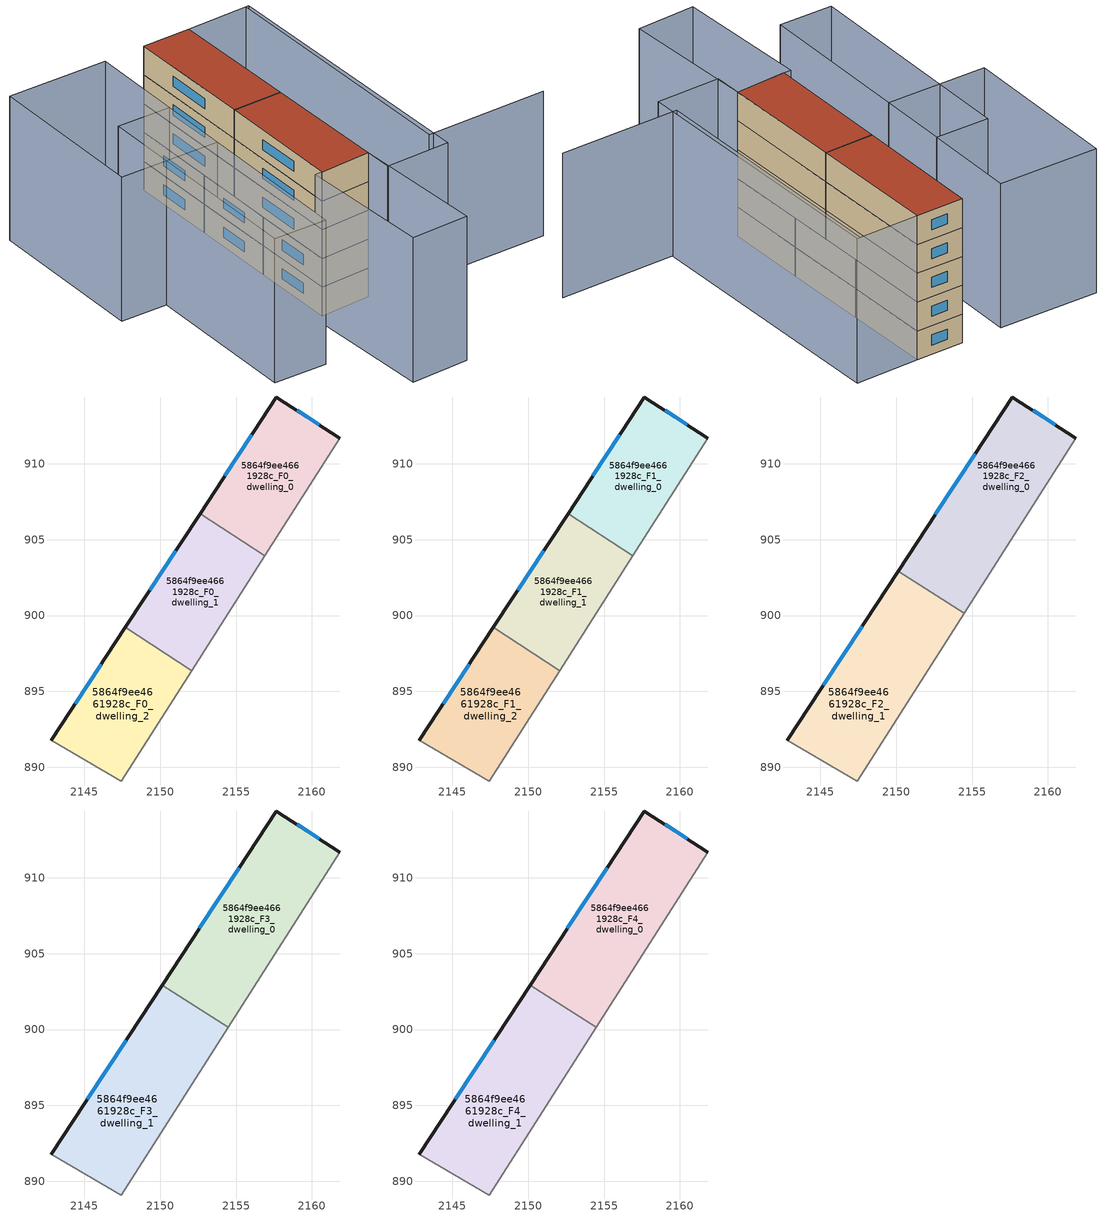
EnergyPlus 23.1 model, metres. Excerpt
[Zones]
5864f9ee4661928c_F0_dwelling_0
 floor ground (EU_floor_Construction): 2161.83,911.69 2156.9,903.95 2152.63,906.72 2157.67,914.4 z0
 wall outside (EU_wall_Construction): 2161.83,911.69 2157.67,914.4 2152.63,906.72 z0:3
 wall adiabatic (EU_wall_Construction): 2156.9,903.95 2161.83,911.69 z0:3
 wall to 5864f9ee4661928c_F0_dwelling_1 (EU_wall_Construction): 2152.63,906.72 2156.9,903.95 z0:3
 window (EU_Window_Construction): 2156.03,911.9 2154.27,909.22 / 2160.48,912.57 2159.02,913.52 z0.98:2.02
5864f9ee4661928c_F0_dwelling_1
 floor ground (EU_floor_Construction): 2156.9,903.95 2152.08,896.38 2147.71,899.22 2152.63,906.72 z0
 wall outside (EU_wall_Construction): 2152.63,906.72 2147.71,899.22 z0:3
 wall adiabatic (EU_wall_Construction): 2152.08,896.38 2156.9,903.95 z0:3
 wall to 5864f9ee4661928c_F0_dwelling_2 (EU_wall_Construction): 2147.71,899.22 2152.08,896.38 z0:3
 window (EU_Window_Construction): 2151.03,904.28 2149.31,901.66 z0.98:2.02
5864f9ee4661928c_F0_dwelling_2
 floor ground (EU_floor_Construction): 2152.08,896.38 2147.44,889.1 2142.83,891.77 2147.71,899.22 z0
 wall outside (EU_wall_Construction): 2147.71,899.22 2142.83,891.77 z0:3
 wall adiabatic (EU_wall_Construction): 2142.83,891.77 2147.44,889.1 2152.08,896.38 z0:3
 window (EU_Window_Construction): 2146.12,896.8 2144.42,894.2 z0.98:2.02
5864f9ee4661928c_F1_dwelling_0
 floor to 5864f9ee4661928c_F0_dwelling_0 (EU_floor_Construction): 2161.83,911.69 2156.9,903.95 2152.63,906.72 2157.67,914.4 z3
 wall outside (EU_wall_Construction): 2161.83,911.69 2157.67,914.4 2152.63,906.72 z3:6
 wall adiabatic (EU_wall_Construction): 2156.9,903.95 2161.83,911.69 z3:6
 wall to 5864f9ee4661928c_F1_dwelling_1 (EU_wall_Construction): 2152.63,906.72 2156.9,903.95 z3:6
 window (EU_Window_Construction): 2156.03,911.9 2154.27,909.22 / 2160.48,912.57 2159.02,913.52 z3.98:5.02
5864f9ee4661928c_F1_dwelling_1
 floor to 5864f9ee4661928c_F0_dwelling_1 (EU_floor_Construction): 2156.9,903.95 2152.08,896.38 2147.71,899.22 2152.63,906.72 z3
 wall outside (EU_wall_Construction): 2152.63,906.72 2147.71,899.22 z3:6
 wall adiabatic (EU_wall_Construction): 2152.08,896.38 2156.9,903.95 z3:6
 wall to 5864f9ee4661928c_F1_dwelling_2 (EU_wall_Construction): 2147.71,899.22 2152.08,896.38 z3:6
 window (EU_Window_Construction): 2151.03,904.28 2149.31,901.66 z3.98:5.02
5864f9ee4661928c_F1_dwelling_2
 floor to 5864f9ee4661928c_F0_dwelling_2 (EU_floor_Construction): 2152.08,896.38 2147.44,889.1 2142.83,891.77 2147.71,899.22 z3
 wall outside (EU_wall_Construction): 2147.71,899.22 2142.83,891.77 z3:6
 wall adiabatic (EU_wall_Construction): 2142.83,891.77 2147.44,889.1 2152.08,896.38 z3:6
 window (EU_Window_Construction): 2146.12,896.8 2144.42,894.2 z3.98:5.02
5864f9ee4661928c_F2_dwelling_0
 floor to 5864f9ee4661928c_F1_dwelling_0 (EU_floor_Construction): 2161.83,911.69 2156.9,903.95 2152.63,906.72 2157.67,914.4 z6
 floor to 5864f9ee4661928c_F1_dwelling_1 (EU_floor_Construction): 2156.9,903.95 2154.49,900.16 2150.15,902.93 2152.63,906.72 z6
 wall outside (EU_wall_Construction): 2161.83,911.69 2157.67,914.4 2150.15,902.93 z6:9
 wall adiabatic (EU_wall_Construction): 2154.49,900.16 2161.83,911.69 z6:9
 wall to 5864f9ee4661928c_F2_dwelling_1 (EU_wall_Construction): 2150.15,902.93 2154.49,900.16 z6:9
 window (EU_Window_Construction): 2155.22,910.67 2152.59,906.66 / 2160.48,912.57 2159.02,913.52 z6.98:8.02
5864f9ee4661928c_F2_dwelling_1
 floor to 5864f9ee4661928c_F1_dwelling_2 (EU_floor_Construction): 2152.08,896.38 2147.44,889.1 2142.83,891.77 2147.71,899.22 z6
 floor to 5864f9ee4661928c_F1_dwelling_1 (EU_floor_Construction): 2154.49,900.16 2152.08,896.38 2147.71,899.22 2150.15,902.93 z6
 wall outside (EU_wall_Construction): 2150.15,902.93 2142.83,891.77 z6:9
 wall adiabatic (EU_wall_Construction): 2142.83,891.77 2147.44,889.1 2154.49,900.16 z6:9
 window (EU_Window_Construction): 2147.77,899.3 2145.21,895.4 z6.98:8.02
5864f9ee4661928c_F3_dwelling_0
 floor to 5864f9ee4661928c_F2_dwelling_0 (EU_floor_Construction): 2161.83,911.69 2154.49,900.16 2150.15,902.93 2157.67,914.4 z9
 wall outside (EU_wall_Construction): 2161.83,911.69 2157.67,914.4 2150.15,902.93 z9:12
 wall adiabatic (EU_wall_Construction): 2154.49,900.16 2161.83,911.69 z9:12
 wall to 5864f9ee4661928c_F3_dwelling_1 (EU_wall_Construction): 2150.15,902.93 2154.49,900.16 z9:12
 window (EU_Window_Construction): 2155.22,910.67 2152.59,906.66 / 2160.48,912.57 2159.02,913.52 z9.98:11.02
5864f9ee4661928c_F3_dwelling_1
 floor to 5864f9ee4661928c_F2_dwelling_1 (EU_floor_Construction): 2154.49,900.16 2147.44,889.1 2142.83,891.77 2150.15,902.93 z9
 wall outside (EU_wall_Construction): 2150.15,902.93 2142.83,891.77 z9:12
 wall adiabatic (EU_wall_Construction): 2142.83,891.77 2147.44,889.1 2154.49,900.16 z9:12
 window (EU_Window_Construction): 2147.77,899.3 2145.21,895.4 z9.98:11.02
5864f9ee4661928c_F4_dwelling_0
 floor to 5864f9ee4661928c_F3_dwelling_0 (EU_floor_Construction): 2161.83,911.69 2154.49,900.16 2150.15,902.93 2157.67,914.4 z12
 wall outside (EU_wall_Construction): 2161.83,911.69 2157.67,914.4 2150.15,902.93 z12:15
 wall adiabatic (EU_wall_Construction): 2154.49,900.16 2161.83,911.69 z12:15
 wall to 5864f9ee4661928c_F4_dwelling_1 (EU_wall_Construction): 2150.15,902.93 2154.49,900.16 z12:15
 window (EU_Window_Construction): 2155.22,910.67 2152.59,906.66 / 2160.48,912.57 2159.02,913.52 z12.98:14.02
 roof outside (EU_roof_Construction): 2154.49,900.16 2161.83,911.69 2157.67,914.4 2150.15,902.93 z15
5864f9ee4661928c_F4_dwelling_1
 floor to 5864f9ee4661928c_F3_dwelling_1 (EU_floor_Construction): 2154.49,900.16 2147.44,889.1 2142.83,891.77 2150.15,902.93 z12
 wall outside (EU_wall_Construction): 2150.15,902.93 2142.83,891.77 z12:15
 wall adiabatic (EU_wall_Construction): 2142.83,891.77 2147.44,889.1 2154.49,900.16 z12:15
 window (EU_Window_Construction): 2147.77,899.3 2145.21,895.4 z12.98:14.02
 roof outside (EU_roof_Construction): 2147.44,889.1 2154.49,900.16 2150.15,902.93 2142.83,891.77 z15
shading: 2162.92,878.27 2152.27,885.13 / 2152.27,885.13 2167.15,908.24 / 2145.9,886.68 2161.83,911.69 / 2161.83,911.69 2167.47,908.1 / 2167.47,908.1 2151.54,883.09 / 2151.54,883.09 2145.9,886.68 / 2153.96,916.69 2144.39,902.37 / 2144.39,902.37 2135.68,908.19 / 2135.68,908.19 2145.25,922.51 / 2145.25,922.51 2153.96,916.69 / 2147.44,889.1 2140.26,877.01 / 2140.26,877.01 2135.03,880.12 / 2135.03,880.12 2142.22,892.21 / 2142.22,892.21 2147.44,889.1 / 2148.48,908.49 2135.16,888.53 / 2135.16,888.53 2130.5,891.64 / 2130.5,891.64 2143.82,911.6 / 2143.82,911.6 2148.48,908.49 z0:15
[Building]
EU S2 Campaign: North Axis=0; Terrain=City; Solar Distribution=FullExterior
[Site:Location]
Bologna: Latitude=44.5; Longitude=11.25; Time Zone=1; Elevation=37
[SizingPeriod:WeatherFileDays]
AnnualSizingPeriod: Begin Month=1; Begin Day of Month=1; End Month=12; End Day of Month=31; Day of Week for Start Day=Monday; Use Weather File Daylight Saving Period=No; Use Weather File Rain and Snow Indicators=No
[MATERIAL]
EU_InternalMass_Material: Roughness=MediumRough; Thickness=0.1; Conductivity=1; Density=1800; Specific Heat=900; Thermal Absorptance=0.9; Solar Absorptance=0.7; Visible Absorptance=0.7
[MATERIAL:NOMASS] Roughness=MediumRough; Thermal Absorptance=0.9; Solar Absorptance=0.7; Visible Absorptance=0.7
Name | Thermal Resistance
EU_wall_NoMass | 0.905828
EU_roof_NoMass | 0.37593
EU_floor_NoMass | 0.67114
[WINDOWMATERIAL:SIMPLEGLAZINGSYSTEM]
EU_Window_SimpleGlazing: UFactor=4.52486; Solar Heat Gain Coefficient=0.85; Visible Transmittance=0.85
[CONSTRUCTION]
EU_wall_Construction: EU_wall_NoMass
EU_roof_Construction: EU_roof_NoMass
EU_floor_Construction: EU_floor_NoMass
EU_Window_Construction: EU_Window_SimpleGlazing
EU_InternalMass_Construction: EU_InternalMass_Material
[ZONE] Type=1; Multiplier=1; Ceiling Height=autocalculate; Floor Area=autocalculate; Part of Total Floor Area=Yes
Name | Volume
5864f9ee4661928c_F0_dwelling_0; 5864f9ee4661928c_F1_dwelling_0 | 138.631
5864f9ee4661928c_F2_dwelling_0; 5864f9ee4661928c_F3_dwelling_0; 5864f9ee4661928c_F4_dwelling_0 | 207.946
5864f9ee4661928c_F0_dwelling_1; 5864f9ee4661928c_F1_dwelling_1 | 138.647
5864f9ee4661928c_F2_dwelling_1; 5864f9ee4661928c_F3_dwelling_1; 5864f9ee4661928c_F4_dwelling_1 | 207.947
5864f9ee4661928c_F0_dwelling_2; 5864f9ee4661928c_F1_dwelling_2 | 138.648
[INTERNALMASS] Construction=EU_InternalMass_Construction
Name | Zone or ZoneList | Surface Area
5864f9ee4661928c_F0_dwelling_0_EU_InternalMass | 5864f9ee4661928c_F0_dwelling_0 | 46.2104
5864f9ee4661928c_F0_dwelling_1_EU_InternalMass | 5864f9ee4661928c_F0_dwelling_1 | 46.216
5864f9ee4661928c_F0_dwelling_2_EU_InternalMass | 5864f9ee4661928c_F0_dwelling_2 | 46.2156
5864f9ee4661928c_F1_dwelling_0_EU_InternalMass | 5864f9ee4661928c_F1_dwelling_0 | 46.2104
5864f9ee4661928c_F1_dwelling_1_EU_InternalMass | 5864f9ee4661928c_F1_dwelling_1 | 46.216
5864f9ee4661928c_F1_dwelling_2_EU_InternalMass | 5864f9ee4661928c_F1_dwelling_2 | 46.2156
5864f9ee4661928c_F2_dwelling_0_EU_InternalMass | 5864f9ee4661928c_F2_dwelling_0 | 69.3151
5864f9ee4661928c_F2_dwelling_1_EU_InternalMass | 5864f9ee4661928c_F2_dwelling_1 | 69.3155
5864f9ee4661928c_F3_dwelling_0_EU_InternalMass | 5864f9ee4661928c_F3_dwelling_0 | 69.3151
5864f9ee4661928c_F3_dwelling_1_EU_InternalMass | 5864f9ee4661928c_F3_dwelling_1 | 69.3155
5864f9ee4661928c_F4_dwelling_0_EU_InternalMass | 5864f9ee4661928c_F4_dwelling_0 | 69.3151
5864f9ee4661928c_F4_dwelling_1_EU_InternalMass | 5864f9ee4661928c_F4_dwelling_1 | 69.3155
[OTHEREQUIPMENT] Fuel Type=Electricity; Design Level Calculation Method=Watts/Area; Power per Zone Floor Area=1; Fraction Latent=0; Fraction Radiant=0; Fraction Lost=0; Carbon Dioxide Generation Rate=0; EndUse Subcategory=EU_Step8_InternalGains
Name | Zone or ZoneList or Space or SpaceList | Schedule
EU_Step8_InternalGain_5864f9ee4661928c_F0_dwelling_0_f000 | 5864f9ee4661928c_F0_dwelling_0 | EU_Step8_GainSchedule_5864f9ee4661928c_F0_dwelling_0_f000
EU_Step8_InternalGain_5864f9ee4661928c_F0_dwelling_1_f000 | 5864f9ee4661928c_F0_dwelling_1 | EU_Step8_GainSchedule_5864f9ee4661928c_F0_dwelling_1_f000
EU_Step8_InternalGain_5864f9ee4661928c_F0_dwelling_2_f000 | 5864f9ee4661928c_F0_dwelling_2 | EU_Step8_GainSchedule_5864f9ee4661928c_F0_dwelling_2_f000
EU_Step8_InternalGain_5864f9ee4661928c_F1_dwelling_0_f000 | 5864f9ee4661928c_F1_dwelling_0 | EU_Step8_GainSchedule_5864f9ee4661928c_F1_dwelling_0_f000
EU_Step8_InternalGain_5864f9ee4661928c_F1_dwelling_1_f000 | 5864f9ee4661928c_F1_dwelling_1 | EU_Step8_GainSchedule_5864f9ee4661928c_F1_dwelling_1_f000
EU_Step8_InternalGain_5864f9ee4661928c_F1_dwelling_2_f000 | 5864f9ee4661928c_F1_dwelling_2 | EU_Step8_GainSchedule_5864f9ee4661928c_F1_dwelling_2_f000
EU_Step8_InternalGain_5864f9ee4661928c_F2_dwelling_0_f000 | 5864f9ee4661928c_F2_dwelling_0 | EU_Step8_GainSchedule_5864f9ee4661928c_F2_dwelling_0_f000
EU_Step8_InternalGain_5864f9ee4661928c_F2_dwelling_1_f000 | 5864f9ee4661928c_F2_dwelling_1 | EU_Step8_GainSchedule_5864f9ee4661928c_F2_dwelling_1_f000
EU_Step8_InternalGain_5864f9ee4661928c_F3_dwelling_0_f000 | 5864f9ee4661928c_F3_dwelling_0 | EU_Step8_GainSchedule_5864f9ee4661928c_F3_dwelling_0_f000
EU_Step8_InternalGain_5864f9ee4661928c_F3_dwelling_1_f000 | 5864f9ee4661928c_F3_dwelling_1 | EU_Step8_GainSchedule_5864f9ee4661928c_F3_dwelling_1_f000
EU_Step8_InternalGain_5864f9ee4661928c_F4_dwelling_0_f000 | 5864f9ee4661928c_F4_dwelling_0 | EU_Step8_GainSchedule_5864f9ee4661928c_F4_dwelling_0_f000
EU_Step8_InternalGain_5864f9ee4661928c_F4_dwelling_1_f000 | 5864f9ee4661928c_F4_dwelling_1 | EU_Step8_GainSchedule_5864f9ee4661928c_F4_dwelling_1_f000
[ZONEVENTILATION:DESIGNFLOWRATE] Schedule=EU_AlwaysOn; Design Flow Rate Calculation Method=AirChanges/Hour; Air Changes per Hour=0.73129; Ventilation Type=Natural; Fan Pressure Rise=0; Fan Total Efficiency=1; Constant Term Coefficient=1; Temperature Term Coefficient=0; Velocity Term Coefficient=0; Velocity Squared Term Coefficient=0; Minimum Indoor Temperature=-100; Maximum Indoor Temperature=100; Delta Temperature=-100; Minimum Outdoor Temperature=-100; Maximum Outdoor Temperature=100; Maximum Wind Speed=40
Name | Zone or ZoneList or Space or SpaceList
EU_ConstantAir_5864f9ee4661928c_F0_dwelling_0 | 5864f9ee4661928c_F0_dwelling_0
EU_ConstantAir_5864f9ee4661928c_F0_dwelling_1 | 5864f9ee4661928c_F0_dwelling_1
EU_ConstantAir_5864f9ee4661928c_F0_dwelling_2 | 5864f9ee4661928c_F0_dwelling_2
EU_ConstantAir_5864f9ee4661928c_F1_dwelling_0 | 5864f9ee4661928c_F1_dwelling_0
EU_ConstantAir_5864f9ee4661928c_F1_dwelling_1 | 5864f9ee4661928c_F1_dwelling_1
EU_ConstantAir_5864f9ee4661928c_F1_dwelling_2 | 5864f9ee4661928c_F1_dwelling_2
EU_ConstantAir_5864f9ee4661928c_F2_dwelling_0 | 5864f9ee4661928c_F2_dwelling_0
EU_ConstantAir_5864f9ee4661928c_F2_dwelling_1 | 5864f9ee4661928c_F2_dwelling_1
EU_ConstantAir_5864f9ee4661928c_F3_dwelling_0 | 5864f9ee4661928c_F3_dwelling_0
EU_ConstantAir_5864f9ee4661928c_F3_dwelling_1 | 5864f9ee4661928c_F3_dwelling_1
EU_ConstantAir_5864f9ee4661928c_F4_dwelling_0 | 5864f9ee4661928c_F4_dwelling_0
EU_ConstantAir_5864f9ee4661928c_F4_dwelling_1 | 5864f9ee4661928c_F4_dwelling_1
[HVACTEMPLATE:THERMOSTAT] Constant Heating Setpoint=20; Constant Cooling Setpoint=50
EU_HeatOnly_5864f9ee4661928c_F0_dwelling_0; EU_HeatOnly_5864f9ee4661928c_F0_dwelling_1; EU_HeatOnly_5864f9ee4661928c_F0_dwelling_2; EU_HeatOnly_5864f9ee4661928c_F1_dwelling_0; EU_HeatOnly_5864f9ee4661928c_F1_dwelling_1; EU_HeatOnly_5864f9ee4661928c_F1_dwelling_2; EU_HeatOnly_5864f9ee4661928c_F2_dwelling_0; EU_HeatOnly_5864f9ee4661928c_F2_dwelling_1; EU_HeatOnly_5864f9ee4661928c_F3_dwelling_0; EU_HeatOnly_5864f9ee4661928c_F3_dwelling_1; EU_HeatOnly_5864f9ee4661928c_F4_dwelling_0; EU_HeatOnly_5864f9ee4661928c_F4_dwelling_1
[HVACTEMPLATE:ZONE:IDEALLOADSAIRSYSTEM] System Availability Schedule=EU_AlwaysOn; Maximum Heating Supply Air Temperature=50; Minimum Cooling Supply Air Temperature=13; Maximum Heating Supply Air Humidity Ratio=0.0156; Minimum Cooling Supply Air Humidity Ratio=0.0077; Heating Limit=NoLimit; Cooling Limit=NoLimit; Heating Availability Schedule=EU_AlwaysOn; Cooling Availability Schedule=EU_CoolingOff; Dehumidification Control Type=ConstantSensibleHeatRatio; Cooling Sensible Heat Ratio=0.7; Dehumidification Setpoint=60; Humidification Control Type=None; Humidification Setpoint=30; Outdoor Air Method=None; Outdoor Air Flow Rate per Person=0.00944; Outdoor Air Flow Rate per Zone Floor Area=0; Outdoor Air Flow Rate per Zone=0; Demand Controlled Ventilation Type=None; Outdoor Air Economizer Type=NoEconomizer; Heat Recovery Type=None; Sensible Heat Recovery Effectiveness=0.7; Latent Heat Recovery Effectiveness=0.65
Name | Template Thermostat
5864f9ee4661928c_F0_dwelling_0 | EU_HeatOnly_5864f9ee4661928c_F0_dwelling_0
5864f9ee4661928c_F0_dwelling_1 | EU_HeatOnly_5864f9ee4661928c_F0_dwelling_1
5864f9ee4661928c_F0_dwelling_2 | EU_HeatOnly_5864f9ee4661928c_F0_dwelling_2
5864f9ee4661928c_F1_dwelling_0 | EU_HeatOnly_5864f9ee4661928c_F1_dwelling_0
5864f9ee4661928c_F1_dwelling_1 | EU_HeatOnly_5864f9ee4661928c_F1_dwelling_1
5864f9ee4661928c_F1_dwelling_2 | EU_HeatOnly_5864f9ee4661928c_F1_dwelling_2
5864f9ee4661928c_F2_dwelling_0 | EU_HeatOnly_5864f9ee4661928c_F2_dwelling_0
5864f9ee4661928c_F2_dwelling_1 | EU_HeatOnly_5864f9ee4661928c_F2_dwelling_1
5864f9ee4661928c_F3_dwelling_0 | EU_HeatOnly_5864f9ee4661928c_F3_dwelling_0
5864f9ee4661928c_F3_dwelling_1 | EU_HeatOnly_5864f9ee4661928c_F3_dwelling_1
5864f9ee4661928c_F4_dwelling_0 | EU_HeatOnly_5864f9ee4661928c_F4_dwelling_0
5864f9ee4661928c_F4_dwelling_1 | EU_HeatOnly_5864f9ee4661928c_F4_dwelling_1
[SIZING:ZONE] Zone Cooling Design Supply Air Temperature Input Method=SupplyAirTemperature; Zone Cooling Design Supply Air Temperature=13; Zone Heating Design Supply Air Temperature Input Method=SupplyAirTemperature; Zone Heating Design Supply Air Temperature=50; Zone Cooling Design Supply Air Humidity Ratio=0.008; Zone Heating Design Supply Air Humidity Ratio=0.008; Cooling Design Air Flow Method=DesignDay; Cooling Design Air Flow Rate=0; Cooling Minimum Air Flow per Zone Floor Area=0.000762; Cooling Minimum Air Flow=0; Cooling Minimum Air Flow Fraction=0.2; Heating Design Air Flow Method=DesignDay; Heating Design Air Flow Rate=0; Heating Maximum Air Flow per Zone Floor Area=0.002032; Heating Maximum Air Flow=0.141576; Heating Maximum Air Flow Fraction=0.3; Account for Dedicated Outdoor Air System=No; Dedicated Outdoor Air System Control Strategy=NeutralSupplyAir; Dedicated Outdoor Air Low Setpoint Temperature for Design=autosize; Dedicated Outdoor Air High Setpoint Temperature for Design=autosize; Zone Load Sizing Method=Sensible Load Only No Latent Load; Zone Latent Cooling Design Supply Air Humidity Ratio Input Method=HumidityRatioDifference; Zone Cooling Design Supply Air Humidity Ratio Difference=0.005; Zone Latent Heating Design Supply Air Humidity Ratio Input Method=HumidityRatioDifference; Zone Humidification Design Supply Air Humidity Ratio Difference=0.005
5864f9ee4661928c_F0_dwelling_0; 5864f9ee4661928c_F0_dwelling_1; 5864f9ee4661928c_F0_dwelling_2; 5864f9ee4661928c_F1_dwelling_0; 5864f9ee4661928c_F1_dwelling_1; 5864f9ee4661928c_F1_dwelling_2; 5864f9ee4661928c_F2_dwelling_0; 5864f9ee4661928c_F2_dwelling_1; 5864f9ee4661928c_F3_dwelling_0; 5864f9ee4661928c_F3_dwelling_1; 5864f9ee4661928c_F4_dwelling_0; 5864f9ee4661928c_F4_dwelling_1
[SCHEDULE:CONSTANT]
Name | Hourly Value
EU_AlwaysOn | 1
EU_CoolingOff | 0
[SCHEDULE:FILE] Column Number=1; Rows to Skip at Top=0; Number of Hours of Data=8760; Column Separator=Comma; Interpolate to Timestep=No; Minutes per Item=60; Adjust Schedule for Daylight Savings=Yes
Name | File
EU_Step8_GainSchedule_5864f9ee4661928c_F0_dwelling_0_f000 | ../../schedules/5864f9ee4661928c/5864f9ee4661928c_F0_dwelling_0_f000_gain.csv
EU_Step8_GainSchedule_5864f9ee4661928c_F0_dwelling_1_f000 | ../../schedules/5864f9ee4661928c/5864f9ee4661928c_F0_dwelling_1_f000_gain.csv
EU_Step8_GainSchedule_5864f9ee4661928c_F0_dwelling_2_f000 | ../../schedules/5864f9ee4661928c/5864f9ee4661928c_F0_dwelling_2_f000_gain.csv
EU_Step8_GainSchedule_5864f9ee4661928c_F1_dwelling_0_f000 | ../../schedules/5864f9ee4661928c/5864f9ee4661928c_F1_dwelling_0_f000_gain.csv
EU_Step8_GainSchedule_5864f9ee4661928c_F1_dwelling_1_f000 | ../../schedules/5864f9ee4661928c/5864f9ee4661928c_F1_dwelling_1_f000_gain.csv
EU_Step8_GainSchedule_5864f9ee4661928c_F1_dwelling_2_f000 | ../../schedules/5864f9ee4661928c/5864f9ee4661928c_F1_dwelling_2_f000_gain.csv
EU_Step8_GainSchedule_5864f9ee4661928c_F2_dwelling_0_f000 | ../../schedules/5864f9ee4661928c/5864f9ee4661928c_F2_dwelling_0_f000_gain.csv
EU_Step8_GainSchedule_5864f9ee4661928c_F2_dwelling_1_f000 | ../../schedules/5864f9ee4661928c/5864f9ee4661928c_F2_dwelling_1_f000_gain.csv
EU_Step8_GainSchedule_5864f9ee4661928c_F3_dwelling_0_f000 | ../../schedules/5864f9ee4661928c/5864f9ee4661928c_F3_dwelling_0_f000_gain.csv
EU_Step8_GainSchedule_5864f9ee4661928c_F3_dwelling_1_f000 | ../../schedules/5864f9ee4661928c/5864f9ee4661928c_F3_dwelling_1_f000_gain.csv
EU_Step8_GainSchedule_5864f9ee4661928c_F4_dwelling_0_f000 | ../../schedules/5864f9ee4661928c/5864f9ee4661928c_F4_dwelling_0_f000_gain.csv
EU_Step8_GainSchedule_5864f9ee4661928c_F4_dwelling_1_f000 | ../../schedules/5864f9ee4661928c/5864f9ee4661928c_F4_dwelling_1_f000_gain.csv
